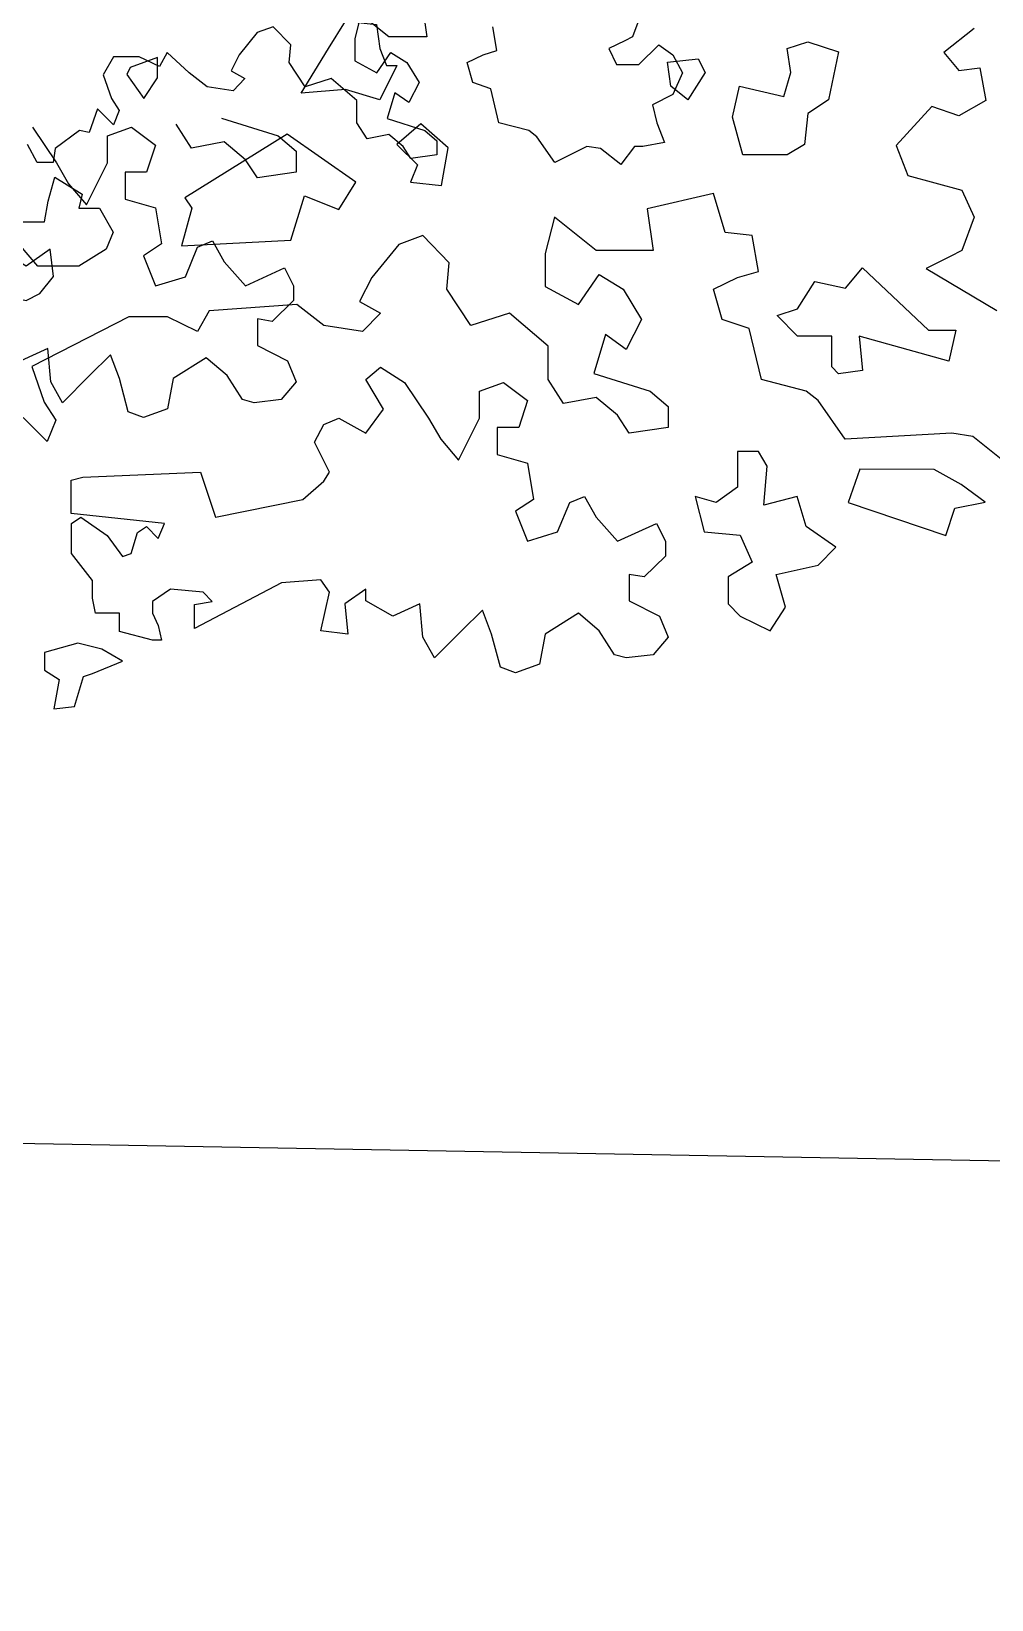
# Model space of a CAD drawing. Header units: inches. Extents: x -11 to 128, y 7 to 56.
# Drawn here: x 65.03 to 65.528, y 21.375 to 22.189 of the extents above; entities that cross this region are included whole.
import ezdxf

# ---------------------------------------------------------------- set-up
doc = ezdxf.new("R2010")
doc.units = ezdxf.units.IN
doc.header["$MEASUREMENT"] = 0
doc.layers.add('CAY', color=94, linetype='Continuous')
doc.layers.add('CAY-3', color=61, linetype='Continuous')
picture_1 = doc.add_image_def('image1.jpg', size_in_pixel=(1680, 1093))

# ---------------------------------------------------------------- blocks, each defined once
blk = doc.blocks.new('A$C76451831')
at = {"layer": 'CAY-3'}
for p, q in [((3774.4, 841.1), (3739.6, 813.4)), ((3739.6, 813.4), (3756.7, 792.8)), ((3756.7, 792.8), (3780.9, 795.7)), ((3780.9, 795.7), (3788, 758)), ((3725.5, 750.9), (3684.2, 706.1)), ((3756.7, 740.3), (3725.5, 750.9)), ((3788, 758), (3756.7, 740.3)), ((3684.2, 706.1), (3697.8, 671.3)), ((3697.8, 671.3), (3760.3, 654.2)), ((3760.3, 654.2), (3774.4, 622.9)), ((6416.3, 659.8), (6481.8, 639.1)), ((3473.1, 650.6), (3396.5, 632.9)), ((3486.7, 605.2), (3473.1, 650.6)), ((6197.6, 649.2), (6225.3, 607.9)), ((6284.2, 639.1), (6312, 649.2)), ((6284.2, 607.9), (6284.2, 639.1)), ((6312, 649.2), (6339.7, 628.5)), ((6381.5, 625), (6363.8, 652.7)), ((6481.8, 639.1), (6502.4, 621.4)), ((3289.2, 622.9), (3278.5, 581)), ((3337.5, 584.6), (3289.2, 622.9)), ((3396.5, 632.9), (3403.5, 584.6)), ((3774.4, 622.9), (3760.3, 584.6)), ((6339.7, 628.5), (6329.6, 597.3)), ((6419.3, 632.1), (6381.5, 625)), ((6444, 611.4), (6419.3, 632.1)), ((6502.4, 621.4), (6502.4, 597.3)), ((3137, 601.7), (3109.3, 591.6)), ((3167.7, 570.4), (3137, 601.7)), ((3517.9, 601.7), (3486.7, 605.2)), ((3525, 560.4), (3517.9, 601.7)), ((6225.3, 607.9), (6239.4, 583.7)), ((6260.1, 559.5), (6284.2, 607.9)), ((6457.6, 590.8), (6444, 611.4)), ((3109.3, 591.6), (3078.1, 553.3)), ((3278.5, 581), (3278.5, 542.7)), ((3403.5, 584.6), (3337.5, 584.6)), ((3760.3, 584.6), (3746.7, 577.5)), ((6239.4, 583.7), (6260.1, 559.5)), ((6304.9, 597.3), (6304.9, 566)), ((6329.6, 597.3), (6304.9, 597.3)), ((6502.4, 597.3), (6457.6, 590.8)), ((3164.8, 539.7), (3167.7, 570.4)), ((3746.7, 577.5), (3719, 563.9)), ((3719, 563.9), (3800.7, 515.2)), ((6304.9, 566), (6339.7, 556)), ((3078.1, 553.3), (3063.9, 525.6)), ((3316.9, 522), (3341, 556.8)), ((3341, 556.8), (3368.8, 539.7)), ((3473.1, 539.7), (3500.8, 553.3)), ((3500.8, 553.3), (3525, 560.4)), ((6339.7, 556), (6346.7, 514.1)), ((3192.5, 497.8), (3164.8, 539.7)), ((3278.5, 542.7), (3316.9, 522)), ((3368.8, 539.7), (3390, 504.9)), ((3483.1, 504.9), (3473.1, 539.7)), ((2797, 507.9), (2685, 450.4)), ((2841.8, 507.9), (2797, 507.9)), ((2876.6, 490.8), (2841.8, 507.9)), ((2890.2, 514.9), (2876.6, 490.8)), ((2991.4, 522), (2890.2, 514.9)), ((3022.7, 497.8), (2991.4, 522)), ((3063.9, 525.6), (3088.1, 512)), ((3088.1, 512), (3067.5, 490.8)), ((3237.3, 512), (3192.5, 497.8)), ((3282.1, 473.7), (3237.3, 512)), ((6346.7, 514.1), (6326.1, 500.5)), ((6374.5, 476.3), (6388.6, 510.6)), ((6388.6, 510.6), (6405.7, 517.6)), ((6405.7, 517.6), (6419.3, 493.4)), ((3067.5, 490.8), (3022.7, 497.8)), ((3390, 504.9), (3372.3, 470.1)), ((3514.4, 494.3), (3483.1, 504.9)), ((3528.5, 435.3), (3514.4, 494.3)), ((6326.1, 500.5), (6339.7, 465.7)), ((6419.3, 493.4), (6444, 465.7)), ((3282.1, 435.3), (3282.1, 473.7)), ((3348.1, 487.2), (3334.6, 442.4)), ((3372.3, 470.1), (3348.1, 487.2)), ((6339.7, 465.7), (6374.5, 476.3)), ((6444, 465.7), (6488.8, 486.4)), ((6488.8, 486.4), (6499.5, 465.7)), ((6499.5, 465.7), (6499.5, 448.6)), ((2685, 450.4), (2699.2, 409.1)), ((3071, 435.3), (3088.1, 449.5)), ((3091.6, 401.1), (3071, 435.3)), ((3088.1, 449.5), (3115.8, 431.8)), ((3299.8, 407.6), (3282.1, 435.3)), ((3334.6, 442.4), (3400, 421.8)), ((3580.4, 421.8), (3528.5, 435.3)), ((6499.5, 448.6), (6474.7, 424.4)), ((3115.8, 431.8), (3143.5, 390.5)), ((3202.5, 421.8), (3230.2, 431.8)), ((3202.5, 390.5), (3202.5, 421.8)), ((3230.2, 431.8), (3257.9, 411.1)), ((3400, 421.8), (3420.6, 404.1)), ((3594, 411.1), (3580.4, 421.8)), ((6457.6, 427.4), (6457.6, 396.7)), ((6474.7, 424.4), (6457.6, 427.4)), ((2699.2, 409.1), (2712.7, 388.5)), ((3071, 373.4), (3091.6, 401.1)), ((3257.9, 411.1), (3247.9, 379.9)), ((3337.5, 414.7), (3299.8, 407.6)), ((3362.3, 394), (3337.5, 414.7)), ((3420.6, 404.1), (3420.6, 379.9)), ((3625.2, 366.3), (3594, 411.1)), ((2685, 381.4), (2675.1, 391.3)), ((2702.7, 363.7), (2685, 381.4)), ((2712.7, 388.5), (2702.7, 363.7)), ((3012, 362.8), (3022.7, 383.4)), ((3022.7, 383.4), (3039.8, 390.5)), ((3039.8, 390.5), (3071, 373.4)), ((3143.5, 390.5), (3157.7, 366.3)), ((3178.3, 342.1), (3202.5, 390.5)), ((3375.8, 373.4), (3362.3, 394)), ((6215.3, 393.2), (6184, 379)), ((6218.8, 354.8), (6215.3, 393.2)), ((6287.8, 386.1), (6263.6, 361.9)), ((6298.4, 358.4), (6287.8, 386.1)), ((6398.6, 382.6), (6360.3, 358.4)), ((6422.8, 361.9), (6398.6, 382.6)), ((6457.6, 396.7), (6492.4, 379)), ((3029.1, 328), (3012, 362.8)), ((3157.7, 366.3), (3178.3, 342.1)), ((3223.1, 379.9), (3223.1, 348.6)), ((3247.9, 379.9), (3223.1, 379.9)), ((3420.6, 379.9), (3375.8, 373.4)), ((3748.8, 373.1), (3625.2, 366.3)), ((3773, 369.5), (3748.8, 373.1)), ((3807.8, 341.8), (3773, 369.5)), ((6492.4, 379), (6502.4, 354.8)), ((3223.1, 348.6), (3257.9, 338.6)), ((6232.4, 330.6), (6218.8, 354.8)), ((6263.6, 361.9), (6232.4, 330.6)), ((6308.4, 320), (6298.4, 358.4)), ((6360.3, 358.4), (6353.8, 323.6)), ((6440.5, 334.2), (6422.8, 361.9)), ((6502.4, 354.8), (6485.3, 334.2)), ((2744, 322.4), (2880.2, 328)), ((2880.2, 328), (2897.3, 276)), ((3022.7, 317.9), (3029.1, 328)), ((3257.9, 338.6), (3265, 296.7)), ((6454.1, 330.6), (6440.5, 334.2)), ((6485.3, 334.2), (6454.1, 330.6)), ((2730.4, 318.9), (2744, 322.4)), ((2730.4, 280.5), (2730.4, 318.9)), ((2998.5, 296.7), (3022.7, 317.9)), ((6326.1, 313.5), (6308.4, 320)), ((6353.8, 323.6), (6326.1, 313.5)), ((2897.3, 276), (2998.5, 296.7)), ((3265, 296.7), (3244.4, 283.1)), ((3292.7, 259), (3306.9, 293.2)), ((3306.9, 293.2), (3323.9, 300.2)), ((3323.9, 300.2), (3337.5, 276.1)), ((2838.3, 269), (2730.4, 280.5)), ((2731, 269), (2741.6, 276)), ((2741.6, 276), (2772.3, 254.8)), ((3244.4, 283.1), (3257.9, 248.3)), ((3337.5, 276.1), (3362.3, 248.3)), ((2731, 234.2), (2731, 269)), ((2772.3, 254.8), (2790, 230.6)), ((2800, 234.2), (2807.1, 258.3)), ((2807.1, 258.3), (2817.7, 265.4)), ((2817.7, 265.4), (2831.2, 251.3)), ((2831.2, 251.3), (2838.3, 269)), ((3257.9, 248.3), (3292.7, 259)), ((3362.3, 248.3), (3407.1, 269)), ((3407.1, 269), (3417.7, 248.3)), ((3417.7, 248.3), (3417.7, 231.2)), ((2755.2, 202.9), (2731, 234.2)), ((2790, 230.6), (2800, 234.2)), ((3417.7, 231.2), (3392.9, 207)), ((2755.2, 182.3), (2755.2, 202.9)), ((2973.7, 200), (2873.1, 147.5)), ((3019.1, 203.5), (2973.7, 200)), ((3029.1, 189.3), (3019.1, 203.5)), ((3375.8, 210), (3375.8, 179.3)), ((3392.9, 207), (3375.8, 210)), ((2758.7, 165.1), (2755.2, 182.3)), ((2845.4, 192.9), (2824.7, 178.7)), ((2883.1, 189.3), (2845.4, 192.9)), ((2893.7, 178.7), (2883.1, 189.3)), ((3019.1, 144.5), (3029.1, 189.3)), ((3071, 192.9), (3046.8, 175.8)), ((3071, 179.3), (3071, 192.9)), ((2786.4, 165.1), (2758.7, 165.1)), ((2786.4, 143.9), (2786.4, 165.1)), ((2824.7, 178.7), (2824.7, 165.1)), ((2824.7, 165.1), (2831.2, 151)), ((2873.1, 175.2), (2893.7, 178.7)), ((2873.1, 147.5), (2873.1, 175.2)), ((3046.8, 175.8), (3050.4, 141)), ((3102.3, 161.6), (3071, 179.3)), ((3133.5, 175.8), (3102.3, 161.6)), ((3137, 137.4), (3133.5, 175.8)), ((3206, 168.7), (3181.9, 144.5)), ((3216.6, 141), (3206, 168.7)), ((3316.9, 165.2), (3278.5, 141)), ((3341, 144.5), (3316.9, 165.2)), ((3375.8, 179.3), (3410.6, 161.6)), ((2831.2, 151), (2834.8, 133.9)), ((3410.6, 161.6), (3420.6, 137.4)), ((2824.7, 133.9), (2786.4, 143.9)), ((2834.8, 133.9), (2824.7, 133.9)), ((3050.4, 141), (3019.1, 144.5)), ((3150.6, 113.3), (3137, 137.4)), ((3181.9, 144.5), (3150.6, 113.3)), ((3226.7, 102.6), (3216.6, 141)), ((3278.5, 141), (3272.1, 106.2)), ((3358.7, 116.8), (3341, 144.5)), ((3420.6, 137.4), (3403.5, 116.8)), ((3372.3, 113.3), (3358.7, 116.8)), ((3403.5, 116.8), (3372.3, 113.3)), ((3244.4, 96.1), (3226.7, 102.6)), ((3272.1, 106.2), (3244.4, 96.1))]:
    blk.add_line(p, q, dxfattribs=at)
for points in [[(6900.9, 779.4), (6891.4, 753.8), (6882.4, 749.1), (6863.9, 740.1), (6872.9, 721.6), (6898.5, 721.6), (6921.7, 744.4), (6937.8, 733), (6949.2, 712.2), (6937.8, 687), (6914.6, 675.2), (6919.3, 654.4), (6928.4, 631.5), (6903.2, 626.8), (6893.8, 626.8), (6877.7, 606), (6854.5, 624.5), (6838.4, 626.8), (6801.4, 608.3), (6780.6, 638.2), (6771.5, 645.3), (6736.9, 654.4), (6727.5, 693.7), (6706.7, 700.8), (6700, 724), (6718.5, 733), (6734.6, 737.7), (6729.9, 765.3)], [(6648.9, 786.1), (6653.6, 753.8), (6609.6, 753.8), (6577.4, 779.4), (6570.3, 751.5), (6570.3, 725.9), (6595.8, 712.2), (6611.9, 735.4), (6630.4, 724), (6644.6, 700.8), (6632.8, 677.6), (6616.7, 689), (6607.6, 659.1), (6651.2, 645.3), (6665, 633.5), (6665, 617.4), (6635.1, 613.1), (6626.1, 626.8), (6609.6, 640.6), (6584.4, 635.9), (6572.6, 654.4), (6572.6, 679.9), (6542.8, 705.5), (6512.9, 696), (6494.4, 724), (6496.4, 744.4), (6475.9, 765.3), (6457.5, 758.6), (6436.6, 733), (6427.2, 714.5), (6443.3, 705.5), (6429.6, 691.3), (6399.7, 696), (6378.8, 712.2), (6353.3, 735.4), (6344.3, 719.2), (6321.1, 730.6), (6291.2, 730.6), (6279.4, 709.8), (6288.8, 682.3), (6297.9, 668.5), (6291.2, 652), (6279.4, 663.8), (6272.8, 670.4), (6263.3, 643), (6251.9, 645.3), (6224, 624.5), (6221.6, 608.3), (6203.1, 608.3), (6191.7, 629.2)]]:
    blk.add_lwpolyline(points, dxfattribs=at)
for points in [[(3027.9, 818.1), (3047.7, 849.8), (3083.4, 845.8), (3087.3, 818.1), (3095.2, 798.3), (3107.1, 798.3), (3087.3, 758.7), (3047.7, 770.6), (2996.3, 766.6)], [(3495.1, 738.9), (3503, 774.6), (3554.5, 762.7), (3562.4, 790.4), (3558.4, 818.1), (3582.2, 826), (3617.8, 814.2), (3605.9, 758.7), (3582.2, 742.9), (3578.2, 707.2), (3558.4, 695.3), (3507, 695.3)], [(2798.8, 796), (2794.8, 788.1), (2814.6, 760.4), (2830.5, 784.1), (2830.5, 807.9)], [(3423.8, 774.6), (3419.9, 802.3), (3455.5, 806.2), (3463.4, 790.4), (3443.6, 758.7)], [(3158.6, 659.7), (3166.5, 703.3), (3134.8, 731), (3107.1, 707.2), (3130.9, 683.5), (3123, 663.7)], [(3039.8, 632), (3059.6, 663.7), (2980.4, 719.1), (2862.1, 645.5), (2870, 633.6), (2858.2, 590.1), (2984.4, 596.3), (3000.2, 647.8)], [(2739.4, 633.6), (2763.2, 633.6), (2779, 605.9), (2771.1, 586.1), (2739.4, 566.3), (2691.9, 566.3), (2672.1, 590.1), (2668.1, 617.8), (2699.8, 617.8), (2703.8, 641.6), (2711.7, 669.3), (2743.4, 649.5)], [(3570.3, 517.1), (3590.1, 548.8), (3625.7, 540.9), (3645.5, 564.6), (3721.6, 492.2), (3753.2, 492.2), (3745.3, 456.6), (3641.6, 485.4), (3645.5, 445.8), (3617.8, 441.9), (3609.9, 449.8), (3609.9, 485.4), (3570.3, 485.4), (3546.6, 509.2)], [(6222, 476.6), (6218.1, 508.3), (6190.4, 488.5), (6170.6, 500.4), (6162.6, 484.6), (6154.7, 456.8), (6190.4, 448.9), (6206.2, 456.8)], [(3535, 335), (3525, 352.1), (3500.8, 352.1), (3500.8, 310.9), (3476.1, 293.2), (3451.9, 300.2), (3462.5, 259), (3503.8, 255.4), (3517.9, 224.1), (3490.2, 207), (3490.2, 175.8), (3503.8, 161.6), (3538.6, 144.5), (3556.3, 172.2), (3545.6, 210), (3594, 220.6), (3614.6, 241.3), (3580.4, 265.4), (3569.8, 300.2), (3531.5, 290.2)], [(3728.2, 331.2), (3642.3, 331.5), (3628.8, 293.2), (3741.7, 255.1), (3752.3, 286.4), (3787.1, 293.5), (3759.4, 314.1)], [(2765.8, 123.3), (2738.1, 130.3), (2699.7, 119.7), (2699.7, 99.1), (2716.8, 88.5), (2710.4, 54.3), (2734.5, 57.2), (2744.6, 92), (2755.2, 95.5), (2790, 109.7)]]:
    blk.add_lwpolyline(points, close=True, dxfattribs=at)

msp = doc.modelspace()

# ---------------------------------------------------------------- linework, layer by layer
msp.add_line((11.80074, 22.55984), (70.25366, 21.51914))

# ---------------------------------------------------------------- block references
at = {"layer": 'CAY', "xscale": 0.0004489089019145984, "yscale": 0.0004489089019145984, "zscale": 0.0004489089019145984}
for p in [(62.24839, 21.84829), (63.82489, 21.8133)]:
    msp.add_blockref('A$C76451831', p, dxfattribs=at)

# ---------------------------------------------------------------- pictures from other files: only their frames are drawn
image = msp.add_image(picture_1, insert=(12.49661, 7.37723), size_in_units=(74.4025, 48.40591))
image.dxf.flags = 6

doc.saveas('drawing.dxf')
